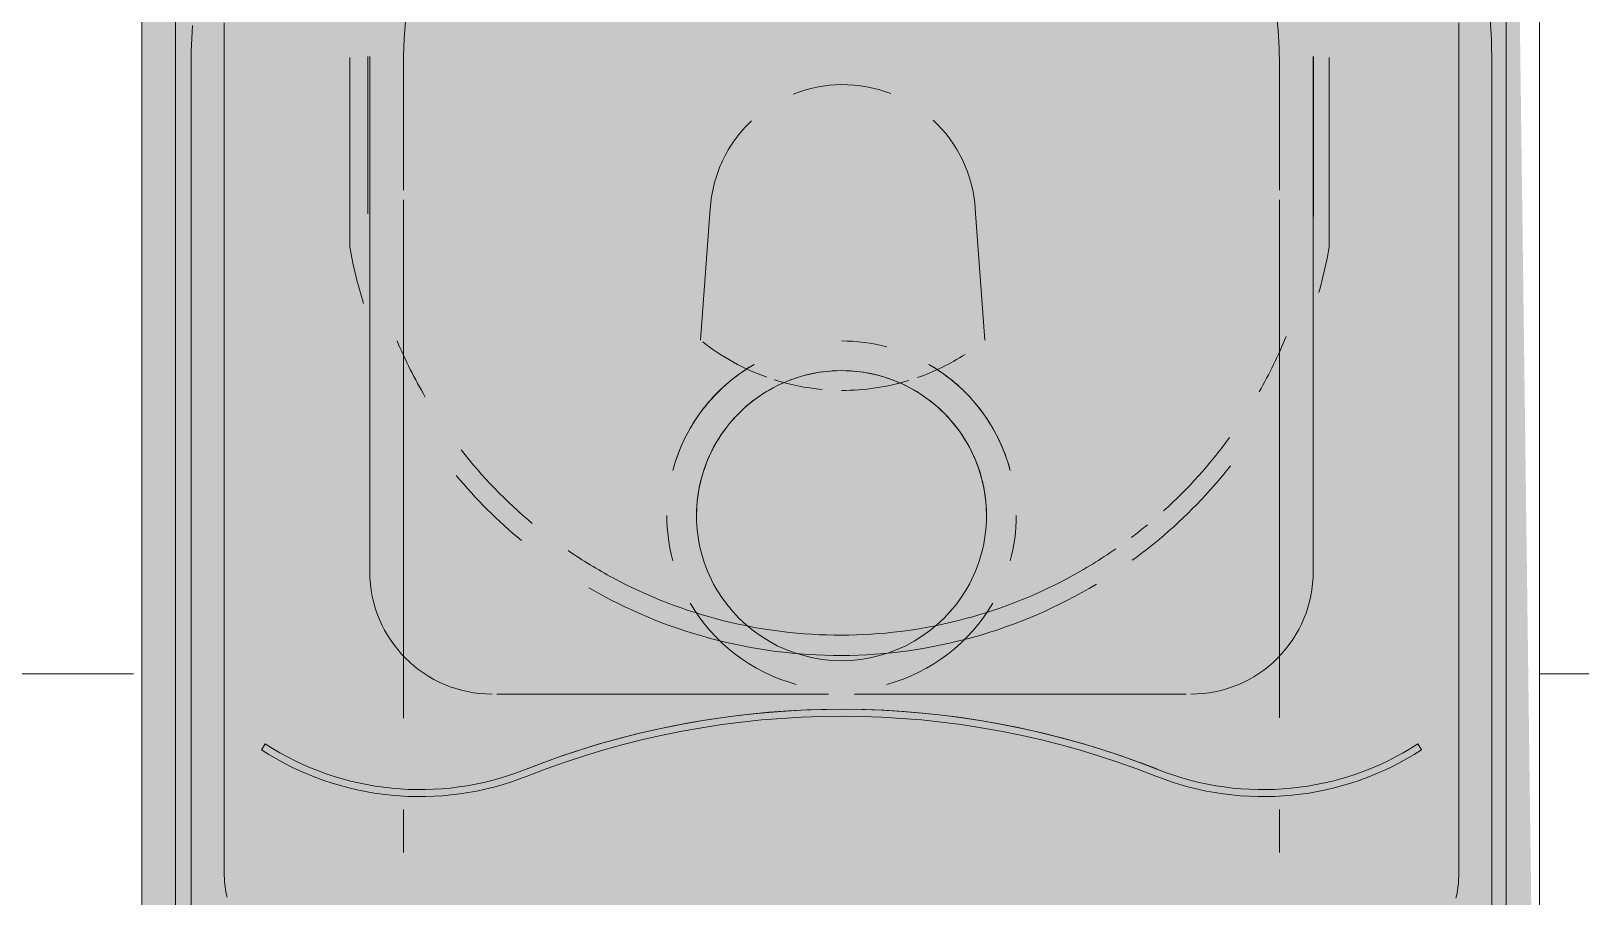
# Model space of a CAD drawing. Header units: metres. Extents: x 147 to 427, y -16 to 162.
# Drawn here: x 326.1687 to 326.612, y 80.7868 to 81.0344 of the extents above; entities that cross this region are included whole.
import ezdxf

# ---------------------------------------------------------------- set-up
doc = ezdxf.new("R2010")
doc.units = ezdxf.units.M
doc.layers.add('1053_ARQ_BASE_MATADOURO_dwg', color=7, linetype='Continuous', lineweight=5, true_color=0x767676)
for name, color, linetype, lineweight in [('A-EQUIPAMENTOS', 7, 'Continuous', 5), ('A_lay', 7, 'Continuous', 5), ('P-PIPE', 7, 'Continuous', 5), ('P-SANR-FIXT', 7, 'Continuous', 5)]:
    doc.layers.add(name, color=color, linetype=linetype, lineweight=lineweight)

# ---------------------------------------------------------------- blocks, each defined once
blk = doc.blocks.new('UT_Bacia com caixa acoplada - UT_Bacia com caixa acoplada-3640155-TÉRREO 1_20 - Dependente 1')
at = {"layer": 'P-SANR-FIXT', "color": 9, "true_color": 0xc0c0c0}
for p, q in [((-0.176657744515215, 0.4410690897938715), (-0.1766577445153536, 0.1971312822353812)), ((0.1766577445160467, 0.1971312822353812), (0.1766577445160467, 0.4410690897938715)), ((-0.1861473656076276, 0.4288368561511547), (-0.1861473656076276, 0.09910397061048262)), ((0.1861473656083206, 0.09910397061048262), (0.1861473656084592, 0.4288368561511547)), ((-0.1660384845797283, 0.2330115966159575), (-0.1649502152918752, 0.234689592431541)), ((0.164950215291877, 0.2346895924315421), (0.1660384845797292, 0.2330115966159581))]:
    blk.add_line(p, q, dxfattribs=at)
at = {"layer": 'P-SANR-FIXT', "color": 254, "true_color": 0xd3d3d3}
for p, q in [((-0.1350163337956004, 0.2839362304634773), (-0.1350163337956004, 0.4314362304634775)), ((0.1350163337956007, 0.4314362304634775), (0.1350163337956007, 0.2839362304634773)), ((-0.1254039361194693, 0.283936230463656), (-0.1254039361193307, 0.2601372594939809)), ((0.1254039361201623, 0.2601378654123697), (0.1254039361201623, 0.2839362304635866)), ((-0.003728311832195929, 0.2489362304634776), (-0.09865876103216586, 0.2489362304634776)), ((0.09865876103199679, 0.2489362304634776), (0.003728311832196204, 0.2489362304634776)), ((-0.1649502152918752, 0.234689592431541), (-0.1660384845797283, 0.2330115966159575)), ((0.1660384845797293, 0.2330115966159581), (0.164950215291877, 0.2346895924315421))]:
    blk.add_line(p, q, dxfattribs=at)
at = {"layer": 'P-SANR-FIXT', "color": 254, "true_color": 0xe0e0e0}
for p, q in [((-0.1253747029210466, 0.4315444494918383), (-0.1254039361194693, 0.4288368561511547)), ((0.1254039361200237, 0.4288368561511547), (0.1253036263469356, 0.4338516760609207)), ((-0.1254039361194693, 0.4288368561511547), (-0.1254039361193307, 0.393154777772492)), ((0.1254039361203009, 0.3931547777724227), (0.1254039361200237, 0.4288368561511547)), ((-0.1254039361194693, 0.3903764843815134), (-0.1254039361194693, 0.283936230463656)), ((0.1254039361201623, 0.2839362304635866), (0.1254039361201623, 0.3903764843815827)), ((-0.1254039361193307, 0.2601372594939809), (-0.1254039361194693, 0.2420639647181906)), ((0.1254039361200237, 0.2421115264631321), (0.1254039361201623, 0.2601378654123697)), ((-0.1254039361194693, 0.2159027775618562), (-0.1254039361194693, 0.203567555567029)), ((0.1254039361201623, 0.203567555567029), (0.1254039361200237, 0.215938880770055))]:
    blk.add_line(p, q, dxfattribs=at)
at = {"layer": 'P-SANR-FIXT', "color": 9, "true_color": 0xc0c0c0, "flags": 128}
for points in [[(0.1861473656084592, 0.4288368561511547), (0.1859984675703694, 0.4362807653624144), (0.1855520116620577, 0.4437127659069116)], [(-0.1857943877785212, 0.4402949184940777), (-0.1861039723695762, 0.432855959403479), (-0.1861473656076276, 0.4288368561511547)], [(-0.1766577445153536, 0.1971312822353812), (-0.1766364211629491, 0.1960652567812258), (-0.1765724852189953, 0.1950009367405071), (-0.176466038967275, 0.1939400247980446), (-0.176317252698676, 0.1928842181867594), (-0.1761263644399373, 0.191835205971948), (-0.1758936795715094, 0.1907946663493463)], [(0.1758237596476633, 0.1905154844501643), (0.17606766474299, 0.1915534513372313), (0.1762698671354196, 0.1926003415638143), (0.1764300433445071, 0.1936544803290089), (0.1765479371220998, 0.1947141812355651), (0.1766233598637224, 0.1957777489880791), (0.1766561909089385, 0.1968434821050483), (0.1766577445160467, 0.1971312822353812)]]:
    blk.add_lwpolyline(points, dxfattribs=at)
at = {"layer": 'P-SANR-FIXT', "color": 254, "true_color": 0xd3d3d3, "flags": 128}
for points in [[(-0.1099564147152476, 0.4891339046460709), (-0.1122797001343461, 0.4846885896246677), (-0.1144233619847873, 0.4801539237439456), (-0.1163839708652522, 0.4755371615022707), (-0.1181583902195329, 0.4708456887341636), (-0.1197437813550765, 0.4660870107953706), (-0.1211376079845817, 0.4612687405553397), (-0.1223376402826096, 0.4563985862187945), (-0.1233419584534662, 0.4514843389936619), (-0.1241489558024565, 0.4465338606270467), (-0.124757341305519, 0.4415550708285176), (-0.1251661416765495, 0.4365559345996963), (-0.1253747029210466, 0.4315444494918383)], [(0.1253036263469356, 0.4338516760609207), (0.12500285750158, 0.4388584733286545), (0.1245021107500925, 0.4438492381467768), (0.1238021871804573, 0.4488159863561699), (0.1229042065210859, 0.4537507722190896), (0.1218096053493217, 0.4586457011310198), (0.1205201347937516, 0.4634929422500571), (0.1190378577321277, 0.4682847410240024), (0.117365145491411, 0.4730134315973503), (0.1155046740547921, 0.4776714490739191), (0.1134594197790117, 0.4822513416191814), (0.1112326546350123, 0.4867457823821293), (0.1111832725511315, 0.4868361756804521)]]:
    blk.add_lwpolyline(points, dxfattribs=at)
at = {"layer": 'P-SANR-FIXT', "color": 254, "true_color": 0xd3d3d3}
for centre, radius, start, end in [((-0.1000163337955999, 0.2839362304634781), 0.03500000000000002, 180.0000000000004, 270.0000000000002), ((0.1000163337956002, 0.2839362304634782), 0.03499999999999998, 269.9999999999994, 359.9999999999996), ((6.728626816130802e-17, -0.001961168904827609), 0.2465634715555093, 70.40050943140427, 111.59248674699), ((6.728626816130802e-17, -0.001961168904827609), 0.2445634715555092, 68.40751325301085, 111.5924867469899), ((-0.1206777970490052, 0.3029529656485584), 0.08336298384423603, 237.0344519553788, 291.5924867469887), ((0.1206777970490052, 0.3029529656485584), 0.08336298384423606, 248.4075132530086, 302.9655480446215)]:
    blk.add_arc(centre, radius, start, end, dxfattribs=at)
at = {"layer": 'P-SANR-FIXT', "color": 9, "true_color": 0xc0c0c0}
for centre, radius, start, end in [((6.728626816130802e-17, -0.001961168904827609), 0.2465634715555092, 68.40751325301132, 111.5924867469911), ((6.728626816130802e-17, -0.001961168904827609), 0.2445634715555092, 68.40751325301069, 111.5924867469897), ((-0.1206777970490052, 0.3029529656485584), 0.08336298384423603, 237.0344519553792, 291.5924867469898), ((-0.1206777970490052, 0.3029529656485584), 0.08136298384423603, 237.0344519553784, 291.5924867469874), ((-0.1206777970490052, 0.3029529656485584), 0.08136298384423607, 237.0344519553788, 291.5924867469897), ((0.1206777970490052, 0.3029529656485584), 0.08336298384423603, 248.4075132530086, 302.9655480446216), ((0.1206777970490052, 0.3029529656485584), 0.08136298384423606, 248.4075132530085, 302.9655480446213), ((0.1206777970490052, 0.3029529656485584), 0.08136298384423603, 248.4075132530096, 302.9655480446216)]:
    blk.add_arc(centre, radius, start, end, dxfattribs=at)
at = {"layer": 'P-SANR-FIXT', "color": 254, "true_color": 0xe0e0e0}
blk.add_arc((6.728626816130802e-17, -0.001961168904827609), 0.2465634715555092, 68.40751325301069, 70.40050943140427, dxfattribs=at)
blk = doc.blocks.new('AN_ESG_Anel de vedação para VS - ESG_Anel de vedação para VS-3640156-TÉRREO 1_20 - Dependente 1')
at = {"layer": 'P-PIPE', "color": 254, "true_color": 0xe0e0e0}
for centre, radius, start, end in [((2.979563010503018e-18, 4.556709496215828e-18), 0.05000000000000005, 75.00000000000053, 90.0000000000005), ((2.979563010503018e-18, 4.556709496215828e-18), 0.04999999999999999, 75.00000000000009, 90.00000000000006), ((2.979563010503018e-18, 4.556709496215828e-18), 0.05000000000000004, 119.9999999999999, 164.9999999999998), ((-6.943623817336208e-18, -9.735045887547105e-18), 0.04149999999999996, 4.134721085902572e-13, 180.0000000000003), ((2.979563010503018e-18, 4.556709496215828e-18), 0.04999999999999996, 120.0000000000004, 135.0000000000004), ((-6.943623817336208e-18, -9.735045887547105e-18), 0.04149999999999997, 89.99999999999987, 119.9999999999999), ((-6.943623817336208e-18, -9.735045887547105e-18), 0.04149999999999999, 74.99999999999991, 89.99999999999991), ((-6.943623817336208e-18, -9.735045887547105e-18), 0.04149999999999997, 59.99999999999991, 74.99999999999991), ((2.979563010503018e-18, 4.556709496215828e-18), 0.05000000000000004, 45.0000000000006, 60.00000000000059), ((2.979563010503018e-18, 4.556709496215828e-18), 0.04999999999999998, 15.00000000000025, 60.00000000000011), ((-6.943623817336208e-18, -9.735045887547105e-18), 0.04150000000000002, 119.9999999999999, 149.9999999999999), ((-6.943623817336208e-18, -9.735045887547105e-18), 0.04149999999999997, 44.99999999999992, 59.99999999999991), ((2.979563010503018e-18, 4.556709496215828e-18), 0.04999999999999998, 135.0000000000004, 150.0000000000003), ((2.979563010503018e-18, 4.556709496215828e-18), 0.05000000000000006, 15.00000000000064, 45.00000000000063), ((-6.943623817336208e-18, -9.735045887547105e-18), 0.04149999999999998, 14.99999999999997, 44.99999999999995), ((2.979563010503018e-18, 4.556709496215828e-18), 0.04999999999999998, 150.0000000000003, 165.0000000000002), ((-6.943623817336208e-18, -9.735045887547105e-18), 0.04150000000000004, 149.9999999999998, 179.9999999999999), ((-6.943623817336208e-18, -9.735045887547105e-18), 0.04150000000000004, 359.9999999999996, 14.99999999999994), ((2.979563010503018e-18, 4.556709496215828e-18), 0.05000000000000002, 179.9999999999998, 194.9999999999998), ((2.979563010503018e-18, 4.556709496215828e-18), 0.05000000000000005, 179.9999999999997, 194.9999999999997), ((-6.943623817336208e-18, -9.735045887547105e-18), 0.04150000000000004, 179.9999999999998, 209.9999999999997), ((-6.943623817336208e-18, -9.735045887547105e-18), 0.04150000000000003, 179.9999999999998, 209.9999999999997), ((2.979563010503018e-18, 4.556709496215828e-18), 0.04999999999999997, 344.9999999999997, 4.452776554048924e-14), ((2.979563010503018e-18, 4.556709496215828e-18), 0.05000000000000002, 344.9999999999992, 359.9999999999993), ((-6.943623817336208e-18, -9.735045887547105e-18), 0.04149999999999996, 329.9999999999994, 359.9999999999994), ((-6.943623817336208e-18, -9.735045887547105e-18), 0.04150000000000002, 344.999999999999, 359.999999999999), ((-6.943623817336208e-18, -9.735045887547105e-18), 0.04150000000000003, 329.999999999999, 344.999999999999)]:
    blk.add_arc(centre, radius, start, end, dxfattribs=at)
at = {"layer": 'P-PIPE', "color": 254, "true_color": 0xd3d3d3}
for centre, radius, start, end in [((-6.943623817336208e-18, -9.735045887547105e-18), 0.04149999999999998, 209.9999999999993, 329.9999999999991), ((-6.943623817336208e-18, -9.735045887547105e-18), 0.04149999999999996, 209.9999999999997, 329.9999999999994), ((2.979563010503018e-18, 4.556709496215828e-18), 0.05000000000000002, 209.9999999999997, 254.9999999999997), ((2.979563010503018e-18, 4.556709496215828e-18), 0.04999999999999997, 209.9999999999994, 254.9999999999993), ((2.979563010503018e-18, 4.556709496215828e-18), 0.04999999999999997, 284.9999999999997, 329.9999999999998), ((2.979563010503018e-18, 4.556709496215828e-18), 0.05000000000000004, 284.9999999999993, 329.9999999999993)]:
    blk.add_arc(centre, radius, start, end, dxfattribs=at)
blk = doc.blocks.new('1053_ARQ_BASE_MATADOURO_dwg_acoplada-V140-TÉRREO 1_20 - Dependente 1')
at = {"layer": 'A-EQUIPAMENTOS', "true_color": 0xe2e2e2}
blk.add_hatch(color=254, dxfattribs=at).paths.add_polyline_path([(0.1997697473786175, -0.005489754939364684), (0.1932022283705414, -0.5155492434613078), (0.164493258174427, -0.5792546615227737), (0.1301240513132656, -0.6172043944302221), (0.06636057288050652, -0.6526861470419617), (-0.004604764543621423, -0.6649615169416235), (-0.0926122259147749, -0.6426360565501149), (-0.1350053938469901, -0.613463687302188), (-0.1883187893495029, -0.5364160793741592), (-0.200244127194968, -0.489656113777905), (-0.2002302685026036, -0.005489825880433273)])
at = {"layer": 'A-EQUIPAMENTOS', "color": 253, "true_color": 0xaaaaaa}
for p, q in [((0.1997697473786175, -0.09899340442163375), (0.1997697473786175, -0.4897107035871465)), ((-0.1906604850184977, -0.4897107035868942), (-0.1906604850184977, -0.1626860492531819)), ((0.190199979775258, -0.1626860492531819), (0.190199979775258, -0.4897107035869795))]:
    blk.add_line(p, q, dxfattribs=at)
at = {"layer": 'A-EQUIPAMENTOS', "color": 254, "true_color": 0xd5d5d5}
for p, q in [((-0.03759551558371754, -0.3878125657144552), (-0.04032973489890424, -0.3502170501307092)), ((0.0410132897276867, -0.3502170501307092), (0.03827907041250001, -0.3878125657144552)), ((-0.1407609825164684, -0.4310983511089087), (-0.1407609825164684, -0.3768756884537083)), ((0.1396169224444463, -0.3768756884537083), (0.1396169224444463, -0.4311656660005819)), ((0.1350781183812444, -0.4314327234407632), (0.1350781183812444, -0.3855836324775386)), ((-0.1355522947210659, -0.3863589410285296), (-0.1355522947210659, -0.4314048236508118))]:
    blk.add_line(p, q, dxfattribs=at)
at = {"layer": 'A-EQUIPAMENTOS', "color": 253, "true_color": 0xaaaaaa, "flags": 128}
blk.add_lwpolyline([(-0.2002302526214302, -0.4897107035870771), (-0.2002302526214302, -0.1278460692936176), (-0.2043315815942573, -0.1278460692935483), (-0.2043315815942573, -0.09503543751148591), (-0.2002302526214302, -0.09503543751148591), (-0.2002302526214302, -0.005489754939295381), (-0.175818275847182, -0.005489754939295381), (-0.1743064813424491, -0.005489754939295381), (-0.1722558168561049, -0.005489754939364684), (-0.1700770061750111, -0.005489754939295381), (-0.1626860492530726, -0.005489754939226077), (0, -0.005489754939364684), (0.1640531589108665, -0.005489754939295381), (0.1715111766026566, -0.005489754939364684), (0.1977190828921346, -0.005489754939295381), (0.1997697473786175, -0.005489754939364684), (0.1997697473786175, -0.007251202221353378), (0.1997697473784789, -0.009217759092266352), (0.1997697473784789, -0.04729906910646114)], dxfattribs=at)
at = {"layer": 'A-EQUIPAMENTOS', "color": 9, "true_color": 0xc3c3c3}
for centre, radius, start, end in [((-0.0005720300360116809, -0.4024978483693554), 0.1425111836886784, 89.77001808573839, 120.2356775958554), ((-0.000572030036011098, -0.4024978483692128), 0.1425111836885359, 58.95096447007685, 89.77001808573839), ((-0.0002370881699176319, -0.4036265845579673), 0.13782114926366, 89.90143633048149, 118.2138204246261), ((-0.0002370881699175834, -0.403626584557938), 0.1378211492636306, 61.77206691075201, 89.90143633048147)]:
    blk.add_arc(centre, radius, start, end, dxfattribs=at)
at = {"layer": 'A-EQUIPAMENTOS', "color": 254, "true_color": 0xd5d5d5}
for centre, radius, start, end in [((-0.0002370881699176319, -0.4036265845579673), 0.1378211492636601, 118.2138204246261, 124.4666849398689), ((-0.0002370881699175834, -0.403626584557938), 0.1378211492636306, 55.17077212839573, 61.77206691075201), ((-0.000572030036011098, -0.4024978483692128), 0.142511183688536, 50.06378827688271, 53.98282700136767), ((-0.000572030035836571, -0.4024978483692258), 0.1425111836886906, 129.7062298088738, 140.3384885564703), ((-0.0002370881699175834, -0.403626584557938), 0.1378211492636306, 50.42208110102828, 52.85625903740834), ((-0.0005720300360236575, -0.4024978483691963), 0.1425111836885314, 38.23535381147313, 50.06378827687457), ((-0.0002370881698779831, -0.4036265845580906), 0.1378211492637805, 129.8342587101569, 142.0290551743367), ((-0.0002370881698697952, -0.4036265845580737), 0.1378211492637047, 36.15043765372877, 47.90052377037654), ((0.0003417774144730425, -0.4006536314267848), 0.06479213414208145, 95.20719655183677, 107.6350136539805), ((0.0003417774143767081, -0.4006536314267631), 0.06479213414205921, 72.99034965462675, 90.30223567184463), ((0.0003417774143989125, -0.4006536314268644), 0.06479213414213154, 109.5922818910302, 128.1577562039466), ((0.0003417774143350434, -0.4006536314268246), 0.06479213414213114, 57.293919311385, 70.70995378077869), ((-0.000572030035836571, -0.4024978483692258), 0.1425111836886907, 162.9645929742776, 169.6424415319513), ((-0.0005720300360236575, -0.4024978483691963), 0.1425111836885314, 10.35755846805995, 15.71970461684928), ((0.0003417774143752509, -0.3853412521026634), 0.03801770102190514, 183.7270993859379, 205.1665511876065), ((0.0003417774144008692, -0.3853412521026482), 0.03801770102191249, 312.8789036033228, 356.2729006140393), ((0.0003417774143752509, -0.3853412521026634), 0.03801770102190511, 205.1665511876064, 226.6060029892751), ((0.0003417774143854649, -0.385341252102629), 0.03801770102193715, 248.0454547909691, 269.4849065926386), ((0.0003417774143969939, -0.3853412521026593), 0.03801770102190696, 269.4849065926209, 291.1819050979796)]:
    blk.add_arc(centre, radius, start, end, dxfattribs=at)
at = {"layer": 'A-EQUIPAMENTOS', "color": 254, "true_color": 0xe1e1e1}
for centre, radius, start, end in [((-0.0002370881698779831, -0.4036265845580906), 0.1378211492637805, 149.6139965841772, 157.1228522085265), ((-0.0002370881698697952, -0.4036265845580737), 0.1378211492637048, 22.33280112797328, 29.63803509647014)]:
    blk.add_arc(centre, radius, start, end, dxfattribs=at)
blk = doc.blocks.new('1053_ARQ_BASE_MATADOURO_dwg_arq geral tgov-4039641-TÉRREO 1_20 - Dependente 1')
at = {"layer": 'A_lay', "true_color": 0xaaaaaa}
h = blk.add_hatch(dxfattribs=at)
h.set_pattern_fill('FP_2', color=253, style=0, pattern_type=2)
h.set_pattern_definition([(90, (-0.43, 0), (-0.6125, 3.750480822388769e-17), []), (180, (-0.43, 0), (-7.500961644777538e-17, -0.6125), [])])
h.paths.add_polyline_path([(27.30238928856073, -2.570337811494885), (27.30238937691354, -2.549518608942505), (27.2717028719422, -2.571677469851447)])
h.paths.add_polyline_path([(27.23822966532342, -2.590337723493509), (27.30238937691354, -2.580337723717119), (27.29379406891272, -2.571677469851447), (27.23822966532342, -2.582498515854688)])
h.paths.add_polyline_path([(27.32091238264779, -2.525965454940937), (27.21503976300826, -2.507924567627047), (27.23822966532342, -2.570060466046735), (27.31531429345184, -2.536052139757021)])
h.paths.add_polyline_path([(27.33702868479546, -2.507924560315667), (27.24948530999168, -2.507924567627047), (27.32330953657504, -2.523282083373528)])
h.paths.add_polyline_path([(27.35672808598436, -2.493883603560296), (27.30917311955485, -2.505130035378953), (27.33702868479546, -2.507924560315667), (27.35146937251455, -2.497631827763021)])
h.paths.add_polyline_path([(28.2972007347273, -2.590337723493509), (28.2972007347273, -2.288682321495872), (28.25102760361237, -2.280115678572733), (28.2046416594007, -2.238013011036392), (28.18822959356508, -2.190702740465429), (28.19446005172947, -1.56214277650111), (28.22696289356251, -1.515864624170971), (28.27822947128227, -1.491993300877891), (28.2972007347273, -1.480848711484965), (28.2972007347273, -0.9399725446005003), (28.19719208133789, -0.9432622871226368), (28.10122347017847, -0.9048821855128342), (28.03043415518374, -0.8336100634187097), (27.99355571237733, -0.7414014845660862), (27.98966289051424, -0.6403377242385144), (27.37822966801507, -0.6403377205132437), (27.37822966801507, -0.5203377028740064), (26.3782296684806, -0.5203377027063613), (26.37822966848088, -0.6403377205134515), (26.29822966561215, -0.6403377242385144), (26.30822966550503, -1.700337722896696), (26.34143168639439, -1.710337722673918), (26.39822966614195, -1.740337724016355), (26.39822966614181, -1.79033772274847), (26.72322966542578, -1.797036452409483), (26.7465259562196, -1.827396769665022), (26.74822966486706, -1.896120293065797), (26.75034599474699, -2.178598902248011), (26.77892799903319, -2.186205896534998), (26.80204625579697, -2.207883884828705), (26.81187604373753, -2.238013011030362), (26.80204625579697, -2.275396666369722), (26.77892799848722, -2.297440653648196), (26.75640653562767, -2.309896412533505), (26.75640653562767, -2.490337723865969), (27.59457417309779, -2.480337688741608), (27.59903291879073, -2.099153452963385), (27.63298705113888, -2.011691849099825), (27.66554176331467, -1.975038405736628), (27.75067084228465, -1.930644782104575), (27.84667996766407, -1.93064478479466), (27.93180906236705, -1.975038358556194), (27.98676396392864, -2.053763900475526), (27.99867552054115, -2.103501489153607), (27.99867552054115, -2.481047791899781), (28.05964020906455, -2.508580337152403), (28.08934763992802, -2.543755948195593), (28.09977084872701, -2.590337669476978), (28.27822961017992, -2.590337723493509)])
h.paths.add_polyline_path([(27.21472966601169, -2.57033772394066), (27.22822966538285, -2.570337723717156), (27.21472966601169, -2.556837724298035)])
h.paths.add_polyline_path([(27.10763988865128, -1.896120293065797), (27.10738417087135, -1.840337721630836), (27.10763988865114, -1.786941532477589), (27.13519055501113, -1.786943826824375), (27.13519055501113, -1.895993994118316)])
h.paths.add_polyline_path([(27.53222736238976, -1.894173905253342), (27.5322273623899, -1.784995144631799), (27.55977861837072, -1.784997439011851), (27.55977802886645, -1.894047606303783), (27.54743351784029, -1.894104196541881)])
h.paths.add_polyline_path([(26.29822966561215, -1.890337724238611), (26.34822966632821, -1.890337724238611), (26.33668411625323, -1.815337722019201), (26.29822966561215, -1.780337723195653), (26.29822966561215, -1.840337721630836)])
h.paths.add_polyline_path([(26.34993337514117, -1.827396769560443), (26.34822966632821, -1.809970794347885), (26.34158136079173, -1.817275883530696), (26.34822966635718, -1.825332232586596)])
h.paths.add_polyline_path([(26.35492839631364, -1.815337722019132), (26.35492839631364, -1.800376931998372), (26.34993337514117, -1.810556824047559), (26.35116963635777, -1.811740090051579)])
h.paths.add_polyline_path([(26.37322966643454, -1.797036452239135), (26.381729664908, -1.756837723866179), (26.31822966539806, -1.756837723866179), (26.32356139766109, -1.772925913601688), (26.362939807717, -1.792041431427814)])
h.paths.add_polyline_path([(26.36287432743625, -1.804982383168808), (26.36176463174275, -1.792041431427814), (26.35492839631364, -1.799320135466619)])
h.paths.add_polyline_path([(27.34786234283857, -1.771114109083926), (27.27506703080172, -1.758372414857031), (27.24850880610792, -1.720935761928466), (27.24850880610792, -1.661817016482595), (27.2918193985203, -1.604163127019918), (27.3029925283047, -1.591215172782485), (27.34174817998466, -1.595922693610193), (27.38442353496826, -1.633975697681103), (27.40751240786657, -1.672555740922548), (27.40751240786657, -1.740424253913519), (27.36061478615777, -1.769272857043283)])
h.paths.add_polyline_path([(26.36472966468898, -1.723837723866169), (26.36771018444399, -1.720857204111028), (26.31822966516521, -1.710337722673918), (26.31822966535953, -1.723837723866169)])
h.paths.add_polyline_path([(27.00924989418148, -1.531367190182253), (27.04515698245522, -1.304114483265061), (27.0513252682018, -1.218650637937614), (27.06215617700459, -1.219517212085204), (27.11111863527946, -1.236479954793825), (27.07218378728052, -1.358126250678915), (27.06215617700459, -1.362774069362808), (27.04972988164905, -1.371627539584183), (27.0104497815099, -1.526178818196019)])
h.paths.add_polyline_path([(27.03278437361623, -1.63853756897141), (26.99851050542233, -1.580173972994012), (27.01996065094172, -1.526178818196019), (27.05518459273101, -1.527334154423172), (27.06215617700459, -1.59367952736093), (27.0479781925629, -1.619813605880725), (27.04417173208684, -1.624504462452527)])
h.paths.add_polyline_path([(27.60075402515976, -1.361476970254409), (27.5715260721779, -1.347345711663312), (27.53765904333, -1.329645516350773), (27.53000316233393, -1.034688225015903), (27.50221530906876, -1.003584869205938), (27.45498828729648, -0.9264530185609949), (27.42457038350444, -0.9476123116910155), (27.39385051503369, -1.019324280321581), (27.3939122909217, -0.9329966399818199), (27.41437399073065, -0.9316525831817725), (27.41509064286983, -0.9005756843834012), (27.44735293951853, -0.8248050250112178), (27.46881365648818, -0.8248050250112178), (27.48434111347922, -0.833610063418779), (27.50347176703611, -0.8821891717316276), (27.50920236491225, -0.9254236418738936), (27.55623527632787, -0.9256554264574709), (27.55437428341279, -0.9603882190453981), (27.52443430386505, -0.96107079088681), (27.53342753104519, -1.021757256239588), (27.5547198043207, -1.031945077292427), (27.61077329052366, -1.23418944269304), (27.557440031073, -1.236479954793963), (27.55559536349063, -1.334182113408972), (27.58649260865094, -1.347345711663312), (27.59299987420028, -1.264206394820659), (27.61450489870586, -1.264237971976359), (27.60417896869168, -1.361010085456565)])
h.paths.add_polyline_path([(27.07582407910412, -1.347888682037496), (27.10108747344953, -1.266988560557313), (27.07166964875123, -1.266596270725093), (27.07552850680014, -1.342105028622583)])
h.paths.add_polyline_path([(27.55530783446684, -1.234443705465338), (27.60376582418151, -1.206167745962304), (27.55437428341279, -1.03079781122504), (27.55527779075807, -1.227889936518613)])
at = {"extrusion": (0, 0, -1), "zscale": -1, "rotation": 179.9999898619997}
blk.add_blockref('1053_ARQ_BASE_MATADOURO_dwg_acoplada-V140-TÉRREO 1_20 - Dependente 1', (-27.79890577413606, -2.590337812900723), dxfattribs=at)
blk = doc.blocks.new('1053_ARQ_BASE_MATADOURO_dwg-3625622-TÉRREO 1_20 - Dependente 1')
blk.add_blockref('1053_ARQ_BASE_MATADOURO_dwg_arq geral tgov-4039641-TÉRREO 1_20 - Dependente 1', (130.2097949645677, 83.1860339743535))

msp = doc.modelspace()

# ---------------------------------------------------------------- block references
at = {"layer": '1053_ARQ_BASE_MATADOURO_dwg', "color": 253, "true_color": 0xaaaaaa}
msp.add_blockref('1053_ARQ_BASE_MATADOURO_dwg-3625622-TÉRREO 1_20 - Dependente 1', (168.3919546120403, 0), dxfattribs=at)
at = {"layer": 'P-PIPE', "color": 254, "true_color": 0xd3d3d3, "rotation": 1.010198601586461e-05}
msp.add_blockref('AN_ESG_Anel de vedação para VS - ESG_Anel de vedação para VS-3640156-TÉRREO 1_20 - Dependente 1', (326.4006552968436, 80.89569628982646), dxfattribs=at)
at = {"layer": 'P-SANR-FIXT', "color": 9, "true_color": 0xc0c0c0, "rotation": 1.010198601586461e-05}
msp.add_blockref('UT_Bacia com caixa acoplada - UT_Bacia com caixa acoplada-3640155-TÉRREO 1_20 - Dependente 1', (326.4006553499801, 80.59569628982646), dxfattribs=at)

doc.saveas('drawing.dxf')
